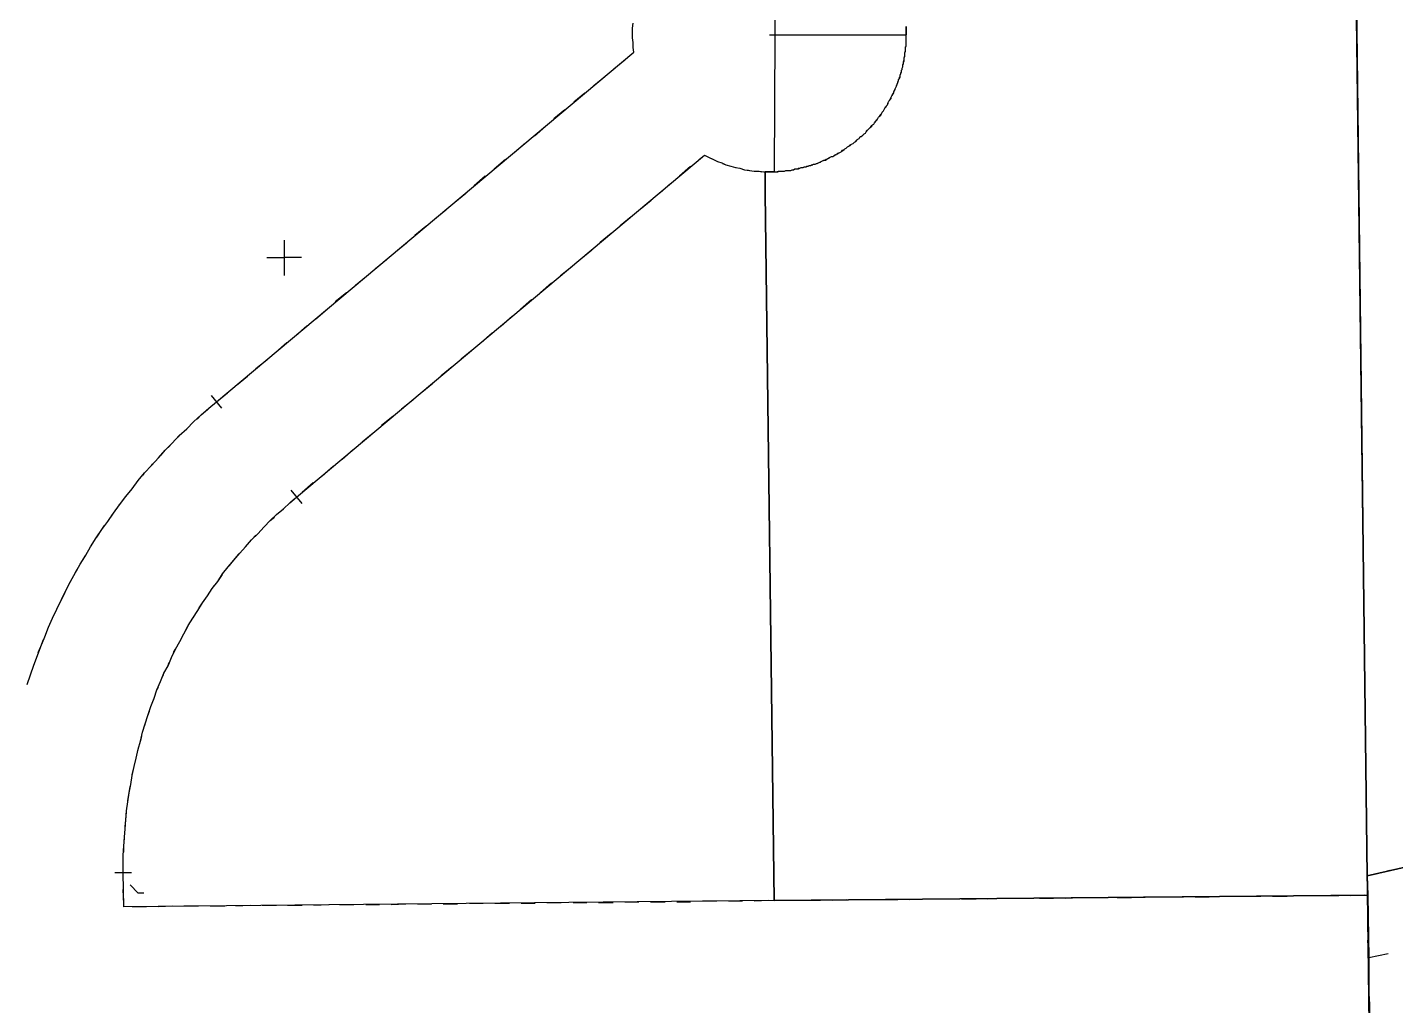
# Model space of a CAD drawing. Extents: x -8 to 2448, y 177 to 3185.
# Drawn here: x 1710.2 to 2185.2, y 1531.4 to 1871.3 of the extents above; entities that cross this region are included whole.
import ezdxf

# ---------------------------------------------------------------- set-up
doc = ezdxf.new("R2010")
doc.units = 0
doc.layers.add('Cadastral_Map', color=7, linetype='CONTINUOUS')

msp = doc.modelspace()

# ---------------------------------------------------------------- linework, layer by layer
at = {"layer": 'Cadastral_Map', "color": 1}
for points in [[(2182.3676, 1018.5655), (2158.6071, 2915.0557)], [(2171.0873, 1927.4504), (2175.4074, 1576.5685), (2175.6474, 1569.8484), (2175.6474, 1569.8484), (2175.6474, 1569.8484), (1969.4829, 1567.9284), (1966.3629, 1813.6897), (1966.3629, 1821.1298), (1966.8429, 1821.1298), (1967.5629, 1821.1298), (1967.8029, 1821.1298), (1968.0429, 1821.1298), (1968.5229, 1821.1298), (1969.0029, 1821.1298), (1969.4829, 1821.1298), (1969.7229, 1821.1298), (1970.2029, 1821.1298), (1970.6829, 1821.1298), (1971.163, 1821.3698), (1971.403, 1821.3698), (1971.883, 1821.3698), (1972.363, 1821.3698), (1972.603, 1821.3698), (1973.083, 1821.3698), (1973.563, 1821.6098), (1974.043, 1821.6098), (1974.283, 1821.6098), (1974.523, 1821.6098), (1975.2431, 1821.6098), (1975.7231, 1821.8498), (1975.9631, 1821.8498), (1976.2031, 1821.8498), (1976.6831, 1822.0898), (1977.4031, 1822.0898), (1977.6431, 1822.0898), (1977.8831, 1822.3298), (1978.3631, 1822.3298), (1978.8431, 1822.5698), (1979.3231, 1822.5698), (1979.5632, 1822.5698), (1980.0432, 1822.8098), (1980.5232, 1822.8098), (1980.7632, 1823.0498), (1981.2432, 1823.0498), (1981.7232, 1823.2898), (1982.2032, 1823.2898), (1982.4432, 1823.5298), (1982.6832, 1823.5298), (1983.1632, 1823.7698), (1983.6432, 1823.7698), (1984.1232, 1824.0098), (1984.3632, 1824.0098), (1984.8433, 1824.2498), (1985.3233, 1824.4898), (1985.5633, 1824.4898), (1985.8033, 1824.7298), (1986.2833, 1824.9698), (1986.7633, 1825.2098), (1987.0033, 1825.2098), (1987.4833, 1825.4498), (1987.7233, 1825.4498), (1988.2033, 1825.6898), (1988.6833, 1825.9298), (1988.9234, 1826.1698), (1989.4034, 1826.4098), (1989.8834, 1826.4098), (1990.1234, 1826.6498), (1990.3634, 1826.8898), (1990.8434, 1827.1298), (1991.3234, 1827.3698), (1991.5634, 1827.3698), (1991.8034, 1827.6098), (1992.2834, 1827.8498), (1992.7634, 1828.0898), (1993.0034, 1828.3298), (1993.2435, 1828.5698), (1993.7235, 1828.8098), (1993.9635, 1829.0498), (1994.4435, 1829.2898), (1994.6835, 1829.5298), (1994.9235, 1829.7698), (1995.4035, 1830.0098), (1995.6435, 1830.2498), (1995.8835, 1830.4898), (1996.3635, 1830.7298), (1996.8435, 1830.9698), (1997.0835, 1831.2098), (1997.3235, 1831.4498), (1997.8035, 1831.6898), (1998.0436, 1831.9298), (1998.2836, 1832.1698), (1998.5236, 1832.4098), (1999.0036, 1832.6498), (1999.2436, 1833.1298), (1999.4836, 1833.3698), (1999.9636, 1833.6098), (2000.2036, 1833.8498), (2000.4436, 1834.0898), (2000.6836, 1834.3299), (2001.1636, 1834.5699), (2001.4036, 1835.0499), (2001.6436, 1835.2899), (2001.8836, 1835.5299), (2002.1236, 1835.7699), (2002.6037, 1836.2499), (2002.8437, 1836.4899), (2003.0837, 1836.7299), (2003.3237, 1837.2099), (2003.5637, 1837.4499), (2004.0437, 1837.6899), (2004.2837, 1838.1699), (2004.5237, 1838.4099), (2004.7637, 1838.6499), (2005.0037, 1839.1299), (2005.2437, 1839.3699), (2005.4837, 1839.6099), (2005.7237, 1840.0899), (2005.9637, 1840.3299), (2006.2037, 1840.5699), (2006.4437, 1841.0499), (2006.6837, 1841.2899), (2006.9237, 1841.7699), (2007.1638, 1842.0099), (2007.4038, 1842.2499), (2007.6438, 1842.7299), (2007.8838, 1843.2099), (2008.1238, 1843.4499), (2008.3638, 1843.6899), (2008.6038, 1844.1699), (2008.8438, 1844.4099), (2009.0838, 1844.8899), (2009.0838, 1845.1299), (2009.3238, 1845.6099), (2009.5638, 1845.8499), (2009.8038, 1846.3299), (2010.0438, 1846.5699), (2010.0438, 1847.0499), (2010.2838, 1847.5299), (2010.5238, 1847.7699), (2010.7638, 1848.2499), (2011.0038, 1848.4899), (2011.0038, 1848.9699), (2011.2438, 1849.2099), (2011.4838, 1849.6899), (2011.4838, 1849.9299), (2011.7239, 1850.4099), (2011.9639, 1850.8899), (2011.9639, 1851.1299), (2012.2039, 1851.6099), (2012.4439, 1852.0899), (2012.4439, 1852.3299), (2012.6839, 1852.81), (2012.6839, 1853.05), (2012.9239, 1853.53), (2012.9239, 1854.01), (2013.1639, 1854.25), (2013.1639, 1854.73), (2013.4039, 1855.21), (2013.4039, 1855.45), (2013.6439, 1855.93), (2013.6439, 1856.41), (2013.8839, 1856.65), (2013.8839, 1857.13), (2014.1239, 1857.61), (2014.1239, 1857.85), (2014.1239, 1858.33), (2014.3639, 1858.81), (2014.3639, 1859.05), (2014.6039, 1859.53), (2014.6039, 1860.01), (2014.6039, 1860.25), (2014.6039, 1860.73), (2014.8439, 1861.21), (2014.8439, 1861.69), (2014.8439, 1861.93), (2014.8439, 1862.41), (2015.0839, 1862.89), (2015.0839, 1863.13), (2015.0839, 1863.61), (2015.0839, 1864.09), (2015.0839, 1864.57), (2015.3239, 1864.81), (2015.3239, 1865.29), (2015.3239, 1865.77), (2015.3239, 1866.25), (2015.3239, 1866.49), (2015.3239, 1866.97), (2015.3239, 1867.45), (2015.3239, 1867.69), (2015.3239, 1868.17), (2015.3239, 1868.65), (2015.3239, 1869.13), (2015.3239, 1869.37), (2015.3239, 1869.85), (2015.3239, 1870.33), (2015.3239, 1870.81), (2015.3239, 1871.05), (2015.3239, 1871.5301)], [(1969.9629, 1916.1703), (1969.4829, 1821.1298), (1969.0029, 1821.1298), (1968.5229, 1821.1298), (1967.8029, 1821.1298), (1967.5629, 1821.1298), (1966.8429, 1821.1298), (1966.3629, 1821.1298), (1966.3629, 1813.6897), (1969.4829, 1567.9284), (2175.6474, 1569.8484), (2175.8874, 1548.0083), (2175.8874, 1535.5282), (2176.1274, 1531.9282), (2176.3674, 1497.848)]]:
    msp.add_lwpolyline(points, dxfattribs=at)
at = {"layer": 'Cadastral_Map', "color": 7}
for points in [[(2447.5734, 1637.2888), (2313.1704, 1608.0086), (2175.4074, 1576.5685), (2171.0873, 1927.4504)], [(1969.9629, 1916.1703), (1969.4829, 1821.1298), (1969.0029, 1821.1298), (1968.5229, 1821.1298), (1967.8029, 1821.1298), (1967.5629, 1821.1298), (1966.8429, 1821.1298), (1966.3629, 1821.1298), (1966.3629, 1813.6897), (1969.4829, 1567.9284), (2175.6474, 1569.8484), (2175.8874, 1548.0083), (2175.8874, 1535.5282), (2176.1274, 1531.9282), (2176.3674, 1497.848)], [(1710.0373, 1643.0488), (1711.2373, 1646.4088), (1712.4373, 1649.7689), (1713.6374, 1653.1289), (1714.8374, 1656.2489), (1716.2774, 1659.6089), (1717.4774, 1662.9689), (1718.9175, 1666.0889), (1720.3575, 1669.209), (1722.0375, 1672.569), (1723.4776, 1675.689), (1725.1576, 1678.809), (1726.8376, 1681.929), (1728.5177, 1684.809), (1730.4377, 1687.9291), (1732.1178, 1690.8091), (1734.0378, 1693.9291), (1735.9578, 1696.8091), (1738.1179, 1699.6891), (1740.0379, 1702.5691), (1742.198, 1705.4492), (1744.358, 1708.3292), (1746.5181, 1710.9692), (1748.6781, 1713.8492), (1750.8382, 1716.4892), (1753.2382, 1719.1292), (1755.6383, 1721.7692), (1758.0383, 1724.4093), (1760.4384, 1726.8093), (1762.8384, 1729.4493), (1765.4785, 1731.8493), (1767.8785, 1734.2493), (1770.5186, 1736.6493), (1773.1587, 1739.0493), (1775.7987, 1741.2094), (1920.7619, 1862.65), (1920.5219, 1864.33), (1920.5219, 1866.01), (1920.2819, 1867.69), (1920.2819, 1869.37), (1920.2819, 1871.05), (1920.5219, 1872.7301)], [(1710.0373, 1643.0488), (1711.2373, 1646.4088), (1712.4373, 1649.7689), (1713.6374, 1653.1289), (1714.8374, 1656.2489), (1716.2774, 1659.6089), (1717.4774, 1662.9689), (1718.9175, 1666.0889), (1720.3575, 1669.209), (1722.0375, 1672.569), (1723.4776, 1675.689), (1725.1576, 1678.809), (1726.8376, 1681.929), (1728.5177, 1684.809), (1730.4377, 1687.9291), (1732.1178, 1690.8091), (1734.0378, 1693.9291), (1735.9578, 1696.8091), (1738.1179, 1699.6891), (1740.0379, 1702.5691), (1742.198, 1705.4492), (1744.358, 1708.3292), (1746.5181, 1710.9692), (1748.6781, 1713.8492), (1750.8382, 1716.4892), (1753.2382, 1719.1292), (1755.6383, 1721.7692), (1758.0383, 1724.4093), (1760.4384, 1726.8093), (1762.8384, 1729.4493), (1765.4785, 1731.8493), (1767.8785, 1734.2493), (1770.5186, 1736.6493), (1773.1587, 1739.0493), (1775.7987, 1741.2094), (1920.7619, 1862.65), (1920.5219, 1864.33), (1920.5219, 1866.01), (1920.2819, 1867.69), (1920.2819, 1869.37), (1920.2819, 1871.05), (1920.5219, 1872.7301)], [(2175.6474, 1569.8484), (1969.4829, 1567.9284), (1743.638, 1565.7684), (1743.398, 1577.5285), (1743.398, 1580.6485), (1743.398, 1583.7685), (1743.638, 1586.8885), (1743.878, 1590.0085), (1744.118, 1592.8886), (1744.358, 1596.0086), (1744.598, 1599.1286), (1745.078, 1602.2486), (1745.5581, 1605.3686), (1746.0381, 1608.2486), (1746.5181, 1611.3687), (1747.2381, 1614.4887), (1747.9581, 1617.3687), (1748.6781, 1620.4887), (1749.3981, 1623.3687), (1750.1182, 1626.4887), (1751.0782, 1629.3688), (1752.0382, 1632.2488), (1752.9982, 1635.3688), (1754.1982, 1638.2488), (1755.1583, 1641.1288), (1756.3583, 1644.0088), (1757.5583, 1646.8888), (1758.9983, 1649.5289), (1760.1984, 1652.4089), (1761.6384, 1655.2889), (1763.0784, 1657.9289), (1764.5185, 1660.5689), (1765.9585, 1663.4489), (1767.6385, 1666.0889), (1769.3186, 1668.729), (1770.9986, 1671.369), (1772.6786, 1673.769), (1774.3587, 1676.409), (1776.2787, 1678.809), (1777.9588, 1681.449), (1779.8788, 1683.849), (1781.7988, 1686.2491), (1783.9589, 1688.6491), (1785.8789, 1690.8091), (1788.039, 1693.2091), (1790.199, 1695.3691), (1792.3591, 1697.7691), (1794.5191, 1699.9291), (1796.6792, 1702.0891), (1799.0792, 1704.0092), (1801.2393, 1706.1692), (1803.6393, 1708.0892), (1945.2424, 1826.8898), (1946.6824, 1826.1698), (1948.1225, 1825.4498), (1949.8025, 1824.7298), (1951.2425, 1824.2498), (1952.6826, 1823.5298), (1954.3626, 1823.0498), (1956.0426, 1822.5698), (1957.4827, 1822.3298), (1959.1627, 1821.8498), (1960.8427, 1821.6098), (1962.5228, 1821.3698), (1964.2028, 1821.3698), (1965.8829, 1821.1298), (1966.3629, 1821.1298), (1966.8429, 1821.1298), (1967.5629, 1821.1298), (1967.8029, 1821.1298), (1968.0429, 1821.1298), (1968.5229, 1821.1298), (1969.0029, 1821.1298), (1969.4829, 1821.1298), (1969.7229, 1821.1298), (1970.2029, 1821.1298), (1970.6829, 1821.1298), (1971.163, 1821.3698), (1971.403, 1821.3698), (1971.883, 1821.3698), (1972.363, 1821.3698), (1972.603, 1821.3698), (1973.083, 1821.3698), (1973.563, 1821.6098), (1974.043, 1821.6098), (1974.283, 1821.6098), (1974.523, 1821.6098), (1975.2431, 1821.6098), (1975.7231, 1821.8498), (1975.9631, 1821.8498), (1976.2031, 1821.8498), (1976.6831, 1822.0898), (1977.4031, 1822.0898), (1977.6431, 1822.0898), (1977.8831, 1822.3298), (1978.3631, 1822.3298), (1978.8431, 1822.5698), (1979.3231, 1822.5698), (1979.5632, 1822.5698), (1980.0432, 1822.8098), (1980.5232, 1822.8098), (1980.7632, 1823.0498), (1981.2432, 1823.0498), (1981.7232, 1823.2898), (1982.2032, 1823.2898), (1982.4432, 1823.5298), (1982.6832, 1823.5298), (1983.1632, 1823.7698), (1983.6432, 1823.7698), (1984.1232, 1824.0098), (1984.3632, 1824.0098), (1984.8433, 1824.2498), (1985.3233, 1824.4898), (1985.5633, 1824.4898), (1985.8033, 1824.7298), (1986.2833, 1824.9698), (1986.7633, 1825.2098), (1987.0033, 1825.2098), (1987.4833, 1825.4498), (1987.7233, 1825.4498), (1988.2033, 1825.6898), (1988.6833, 1825.9298), (1988.9234, 1826.1698), (1989.4034, 1826.4098), (1989.8834, 1826.4098), (1990.1234, 1826.6498), (1990.3634, 1826.8898), (1990.8434, 1827.1298), (1991.3234, 1827.3698), (1991.5634, 1827.3698), (1991.8034, 1827.6098), (1992.2834, 1827.8498), (1992.7634, 1828.0898), (1993.0034, 1828.3298), (1993.2435, 1828.5698), (1993.7235, 1828.8098), (1993.9635, 1829.0498), (1994.4435, 1829.2898), (1994.6835, 1829.5298), (1994.9235, 1829.7698), (1995.4035, 1830.0098), (1995.6435, 1830.2498), (1995.8835, 1830.4898), (1996.3635, 1830.7298), (1996.8435, 1830.9698), (1997.0835, 1831.2098), (1997.3235, 1831.4498), (1997.8035, 1831.6898), (1998.0436, 1831.9298), (1998.2836, 1832.1698), (1998.5236, 1832.4098), (1999.0036, 1832.6498), (1999.2436, 1833.1298), (1999.4836, 1833.3698), (1999.9636, 1833.6098), (2000.2036, 1833.8498), (2000.4436, 1834.0898), (2000.6836, 1834.3299), (2001.1636, 1834.5699), (2001.4036, 1835.0499), (2001.6436, 1835.2899), (2001.8836, 1835.5299), (2002.1236, 1835.7699), (2002.6037, 1836.2499), (2002.8437, 1836.4899), (2003.0837, 1836.7299), (2003.3237, 1837.2099), (2003.5637, 1837.4499), (2004.0437, 1837.6899), (2004.2837, 1838.1699), (2004.5237, 1838.4099), (2004.7637, 1838.6499), (2005.0037, 1839.1299), (2005.2437, 1839.3699), (2005.4837, 1839.6099), (2005.7237, 1840.0899), (2005.9637, 1840.3299), (2006.2037, 1840.5699), (2006.4437, 1841.0499), (2006.6837, 1841.2899), (2006.9237, 1841.7699), (2007.1638, 1842.0099), (2007.4038, 1842.2499), (2007.6438, 1842.7299), (2007.8838, 1843.2099), (2008.1238, 1843.4499), (2008.3638, 1843.6899), (2008.6038, 1844.1699), (2008.8438, 1844.4099), (2009.0838, 1844.8899), (2009.0838, 1845.1299), (2009.3238, 1845.6099), (2009.5638, 1845.8499), (2009.8038, 1846.3299), (2010.0438, 1846.5699), (2010.0438, 1847.0499), (2010.2838, 1847.5299), (2010.5238, 1847.7699), (2010.7638, 1848.2499), (2011.0038, 1848.4899), (2011.0038, 1848.9699), (2011.2438, 1849.2099), (2011.4838, 1849.6899), (2011.4838, 1849.9299), (2011.7239, 1850.4099), (2011.9639, 1850.8899), (2011.9639, 1851.1299), (2012.2039, 1851.6099), (2012.4439, 1852.0899), (2012.4439, 1852.3299), (2012.6839, 1852.81), (2012.6839, 1853.05), (2012.9239, 1853.53), (2012.9239, 1854.01), (2013.1639, 1854.25), (2013.1639, 1854.73), (2013.4039, 1855.21), (2013.4039, 1855.45), (2013.6439, 1855.93), (2013.6439, 1856.41), (2013.8839, 1856.65), (2013.8839, 1857.13), (2014.1239, 1857.61), (2014.1239, 1857.85), (2014.1239, 1858.33), (2014.3639, 1858.81), (2014.3639, 1859.05), (2014.6039, 1859.53), (2014.6039, 1860.01), (2014.6039, 1860.25), (2014.6039, 1860.73), (2014.8439, 1861.21), (2014.8439, 1861.69), (2014.8439, 1861.93), (2014.8439, 1862.41), (2015.0839, 1862.89), (2015.0839, 1863.13), (2015.0839, 1863.61), (2015.0839, 1864.09), (2015.0839, 1864.57), (2015.3239, 1864.81), (2015.3239, 1865.29), (2015.3239, 1865.77), (2015.3239, 1866.25), (2015.3239, 1866.49), (2015.3239, 1866.97), (2015.3239, 1867.45), (2015.3239, 1867.69), (2015.3239, 1868.17), (2015.3239, 1868.65), (2015.3239, 1868.65)], [(1966.3629, 1821.1298), (1966.8429, 1821.1298), (1967.5629, 1821.1298), (1967.8029, 1821.1298), (1968.5229, 1821.1298), (1969.0029, 1821.1298), (1969.4829, 1821.1298), (1970.2029, 1821.1298), (1970.923, 1821.3698), (1971.403, 1821.3698), (1971.883, 1821.3698), (1972.603, 1821.3698), (1973.083, 1821.3698), (1973.563, 1821.6098), (1974.283, 1821.6098), (1974.523, 1821.6098), (1975.2431, 1821.6098), (1975.7231, 1821.8498), (1976.2031, 1821.8498), (1976.6831, 1822.0898), (1977.4031, 1822.0898), (1977.8831, 1822.0898), (1978.3631, 1822.3298), (1978.8431, 1822.5698), (1979.3231, 1822.5698), (1980.0432, 1822.8098), (1980.5232, 1822.8098), (1981.0032, 1823.0498), (1981.7232, 1823.2898), (1982.2032, 1823.2898), (1982.6832, 1823.5298), (1983.1632, 1823.7698), (1983.6432, 1823.7698), (1984.1232, 1824.0098), (1984.8433, 1824.2498), (1985.3233, 1824.4898), (1985.8033, 1824.7298), (1986.2833, 1824.9698), (1986.7633, 1825.2098), (1987.2433, 1825.2098), (1987.7233, 1825.4498), (1988.4433, 1825.9298), (1988.9234, 1826.1698), (1989.4034, 1826.4098), (1989.8834, 1826.4098), (1990.1234, 1826.6498), (1990.8434, 1827.1298), (1991.3234, 1827.3698), (1991.5634, 1827.6098), (1992.2834, 1827.8498), (1992.7634, 1828.0898), (1993.0034, 1828.3298), (1993.7235, 1828.8098), (1993.9635, 1829.0498), (1994.4435, 1829.2898), (1994.9235, 1829.7698), (1995.4035, 1830.0098), (1995.8835, 1830.2498), (1996.3635, 1830.7298), (1996.8435, 1830.9698), (1997.3235, 1831.4498), (1997.8035, 1831.6898), (1998.2836, 1832.1698), (1998.5236, 1832.4098), (1999.0036, 1832.6498), (1999.2436, 1833.1298), (1999.7236, 1833.3698), (2000.2036, 1833.8498), (2000.6836, 1834.3299), (2001.1636, 1834.5699), (2001.4036, 1835.0499), (2001.8836, 1835.5299), (2002.1236, 1835.7699), (2002.6037, 1836.2499), (2002.8437, 1836.4899), (2003.3237, 1836.9699), (2003.5637, 1837.4499), (2004.0437, 1837.6899), (2004.2837, 1838.1699), (2004.7637, 1838.6499), (2005.2437, 1839.1299), (2005.4837, 1839.6099), (2005.7237, 1840.0899), (2005.9637, 1840.3299), (2006.4437, 1840.8099), (2006.6837, 1841.2899), (2006.9237, 1841.7699), (2007.4038, 1842.2499), (2007.6438, 1842.7299), (2007.8838, 1843.2099), (2008.1238, 1843.6899), (2008.6038, 1844.1699), (2008.8438, 1844.4099), (2009.0838, 1845.1299), (2009.3238, 1845.6099), (2009.5638, 1845.8499), (2009.8038, 1846.5699), (2010.0438, 1847.0499), (2010.2838, 1847.5299), (2010.5238, 1848.0099), (2011.0038, 1848.4899), (2011.0038, 1848.9699), (2011.2438, 1849.4499), (2011.4838, 1849.9299), (2011.7239, 1850.4099), (2011.9639, 1850.8899), (2012.2039, 1851.6099), (2012.4439, 1852.0899), (2012.6839, 1852.81), (2012.6839, 1853.05), (2012.9239, 1853.53), (2013.1639, 1854.01), (2013.1639, 1854.73), (2013.4039, 1855.21), (2013.6439, 1855.69), (2013.6439, 1856.41), (2013.8839, 1856.65), (2013.8839, 1857.13), (2014.1239, 1857.61), (2014.1239, 1857.85), (2014.1239, 1858.33), (2014.3639, 1858.81), (2014.3639, 1859.29), (2014.6039, 1860.01), (2014.6039, 1860.25), (2014.6039, 1860.73), (2014.8439, 1861.45), (2014.8439, 1861.93), (2014.8439, 1862.41), (2015.0839, 1863.13), (2015.0839, 1863.61), (2015.0839, 1864.33), (2015.3239, 1864.81), (2015.3239, 1865.29), (2015.3239, 1865.77), (2015.3239, 1866.25), (2015.3239, 1866.97), (2015.3239, 1867.69), (2015.3239, 1868.17), (2015.3239, 1868.65), (2015.3239, 1869.37), (2015.3239, 1869.85), (2015.3239, 1870.33), (2015.3239, 1870.81), (2015.3239, 1871.5301)], [(1967.8029, 1868.65), (2015.3239, 1868.65)], [(2015.3239, 1871.5301), (2015.3239, 1871.05), (2015.3239, 1870.81), (2015.3239, 1870.33), (2015.3239, 1869.85), (2015.3239, 1869.37), (2015.3239, 1869.13), (2015.3239, 1868.65)], [(1969.4829, 1567.9284), (1743.638, 1565.7684), (1743.398, 1577.5285), (1743.398, 1580.6485), (1743.398, 1583.7685), (1743.638, 1586.8885), (1743.878, 1590.0085), (1744.118, 1592.8886), (1744.358, 1596.0086), (1744.598, 1599.1286), (1745.078, 1602.2486), (1745.5581, 1605.3686), (1746.0381, 1608.2486), (1746.5181, 1611.3687), (1747.2381, 1614.4887), (1747.9581, 1617.3687), (1748.6781, 1620.4887), (1749.3981, 1623.3687), (1750.1182, 1626.4887), (1751.0782, 1629.3688), (1752.0382, 1632.2488), (1752.9982, 1635.3688), (1754.1982, 1638.2488), (1755.1583, 1641.1288), (1756.3583, 1644.0088), (1757.5583, 1646.8888), (1758.9983, 1649.5289), (1760.1984, 1652.4089), (1761.6384, 1655.2889), (1763.0784, 1657.9289), (1764.5185, 1660.5689), (1765.9585, 1663.4489), (1767.6385, 1666.0889), (1769.3186, 1668.729), (1770.9986, 1671.369), (1772.6786, 1673.769), (1774.3587, 1676.409), (1776.2787, 1678.809), (1777.9588, 1681.449), (1779.8788, 1683.849), (1781.7988, 1686.2491), (1783.9589, 1688.6491), (1785.8789, 1690.8091), (1788.039, 1693.2091), (1790.199, 1695.3691), (1792.3591, 1697.7691), (1794.5191, 1699.9291), (1796.6792, 1702.0891), (1799.0792, 1704.0092), (1801.2393, 1706.1692), (1803.6393, 1708.0892), (1945.2424, 1826.8898), (1946.6824, 1826.1698), (1948.1225, 1825.4498), (1949.8025, 1824.7298), (1951.2425, 1824.2498), (1952.6826, 1823.5298), (1954.3626, 1823.0498), (1956.0426, 1822.5698), (1957.4827, 1822.3298), (1959.1627, 1821.8498), (1960.8427, 1821.6098), (1962.5228, 1821.3698), (1964.2028, 1821.3698), (1965.8829, 1821.1298), (1966.3629, 1821.1298)], [(1969.4829, 1567.9284), (1966.3629, 1813.6897), (1966.3629, 1821.1298)], [(1799.3192, 1797.3697), (1799.3192, 1785.1296)], [(1793.3191, 1791.3696), (1799.3192, 1791.3696)], [(1805.3194, 1791.3696), (1799.3192, 1791.3696)], [(1777.7188, 1739.0493), (1774.1187, 1743.3694)], [(1805.5594, 1705.9292), (1801.7193, 1710.4892)], [(2175.6474, 1569.8484), (2175.4074, 1576.5685), (2313.1704, 1608.0086), (2447.5734, 1637.2888)], [(1746.2781, 1577.5285), (1740.5179, 1577.5285)], [(1750.5982, 1570.5684), (1748.6781, 1570.5684), (1745.7981, 1573.4485)], [(1969.4829, 1567.9284), (2175.6474, 1569.8484), (2175.4074, 1576.5685)], [(2182.6076, 1549.4483), (2175.8874, 1548.0083), (2175.6474, 1554.2483)]]:
    msp.add_lwpolyline(points, dxfattribs=at)
at = {"layer": 'Cadastral_Map', "color": 2}
for points in [[(1920.5219, 1862.65), (1920.7619, 1862.65), (1920.5219, 1864.33), (1920.5219, 1866.01), (1920.2819, 1867.69)], [(2015.3239, 1871.05), (2015.3239, 1870.81), (2015.3239, 1870.33), (2015.3239, 1869.85), (2015.3239, 1869.37), (2015.3239, 1869.13), (2015.3239, 1868.65)], [(2015.3239, 1867.21), (2015.3239, 1867.45), (2015.3239, 1867.69), (2015.3239, 1868.17), (2015.3239, 1868.65), (2015.3239, 1868.65)], [(2014.3639, 1858.33), (2014.3639, 1858.81), (2014.3639, 1859.05), (2014.6039, 1859.53), (2014.6039, 1860.01), (2014.6039, 1860.25), (2014.6039, 1860.73), (2014.8439, 1861.21), (2014.8439, 1861.69), (2014.8439, 1861.93), (2014.8439, 1862.41), (2015.0839, 1862.89), (2015.0839, 1863.13), (2015.0839, 1863.37)], [(1913.8017, 1856.89), (1917.6418, 1860.01)], [(1906.8416, 1851.1299), (1910.6817, 1854.25)], [(2011.4838, 1849.9299), (2011.7239, 1850.4099), (2011.9639, 1850.8899), (2011.9639, 1851.1299), (2012.2039, 1851.6099), (2012.4439, 1852.0899), (2012.4439, 1852.3299), (2012.6839, 1852.81), (2012.6839, 1853.05), (2012.9239, 1853.53), (2012.9239, 1854.01), (2013.1639, 1854.25), (2013.1639, 1854.49)], [(1899.8814, 1845.3699), (1903.7215, 1848.4899)], [(2007.1638, 1842.0099), (2007.4038, 1842.2499), (2007.6438, 1842.7299), (2007.8838, 1843.2099), (2008.1238, 1843.4499), (2008.3638, 1843.6899), (2008.6038, 1844.1699), (2008.8438, 1844.4099), (2009.0838, 1844.8899), (2009.0838, 1845.1299), (2009.3238, 1845.6099), (2009.5638, 1845.8499), (2009.8038, 1846.3299)], [(1892.9213, 1839.6099), (1896.7613, 1842.7299)], [(2001.4036, 1835.0499), (2001.6436, 1835.2899), (2001.8836, 1835.5299), (2002.1236, 1835.7699), (2002.6037, 1836.2499), (2002.8437, 1836.4899), (2003.0837, 1836.7299), (2003.3237, 1837.2099), (2003.5637, 1837.4499), (2004.0437, 1837.6899), (2004.2837, 1838.1699), (2004.5237, 1838.4099), (2004.7637, 1838.6499), (2004.7637, 1838.6499)], [(1886.2011, 1833.6098), (1890.0412, 1836.9699)], [(1879.241, 1827.8498), (1883.081, 1831.2098)], [(1994.4435, 1829.2898), (1994.6835, 1829.5298), (1994.9235, 1829.7698), (1995.4035, 1830.0098), (1995.6435, 1830.2498), (1995.8835, 1830.4898), (1996.3635, 1830.7298), (1996.8435, 1830.9698), (1997.0835, 1831.2098), (1997.3235, 1831.4498), (1997.8035, 1831.6898), (1998.0436, 1831.9298), (1998.2836, 1832.1698), (1998.5236, 1832.4098)], [(1872.2808, 1822.0898), (1876.1209, 1825.4498)], [(1943.5624, 1825.4498), (1945.2424, 1826.8898), (1946.6824, 1826.1698), (1947.6424, 1825.6898)], [(1986.5233, 1824.9698), (1986.7633, 1825.2098), (1987.0033, 1825.2098), (1987.4833, 1825.4498), (1987.7233, 1825.4498), (1988.2033, 1825.6898), (1988.6833, 1825.9298), (1988.9234, 1826.1698), (1989.4034, 1826.4098), (1989.8834, 1826.4098), (1990.1234, 1826.6498), (1990.3634, 1826.8898), (1990.8434, 1827.1298), (1991.0834, 1827.1298)], [(1865.3207, 1816.3298), (1869.1607, 1819.6898)], [(1936.6022, 1819.6898), (1940.4423, 1823.0498)], [(1951.4825, 1824.0098), (1952.6826, 1823.5298), (1954.3626, 1823.0498), (1956.0426, 1822.5698), (1956.2826, 1822.5698)], [(1960.1227, 1821.8498), (1960.8427, 1821.6098), (1962.5228, 1821.3698), (1964.2028, 1821.3698), (1965.1628, 1821.1298)], [(1969.0029, 1821.1298), (1969.4829, 1821.1298), (1969.7229, 1821.1298), (1970.2029, 1821.1298), (1970.6829, 1821.1298), (1971.163, 1821.3698), (1971.403, 1821.3698), (1971.883, 1821.3698), (1972.363, 1821.3698), (1972.603, 1821.3698), (1973.083, 1821.3698), (1973.563, 1821.6098), (1974.043, 1821.6098), (1974.043, 1821.6098)], [(1978.1231, 1822.3298), (1978.3631, 1822.3298), (1978.8431, 1822.5698), (1979.3231, 1822.5698), (1979.5632, 1822.5698), (1980.0432, 1822.8098), (1980.5232, 1822.8098), (1980.7632, 1823.0498), (1981.2432, 1823.0498), (1981.7232, 1823.2898), (1982.2032, 1823.2898), (1982.4432, 1823.5298), (1982.6832, 1823.5298), (1982.9232, 1823.5298)], [(1929.8821, 1813.9297), (1933.4821, 1817.0498)], [(1858.6005, 1810.5697), (1862.4406, 1813.6897)], [(1922.9219, 1808.1697), (1926.762, 1811.2897)], [(1851.6404, 1804.8097), (1855.4804, 1807.9297)], [(1915.9618, 1802.4097), (1919.8018, 1805.5297)], [(1844.6802, 1799.0497), (1848.5203, 1802.1697)], [(1837.9601, 1793.2896), (1841.8001, 1796.4096)], [(1909.0016, 1796.6496), (1912.8417, 1799.7697)], [(1902.2815, 1790.8896), (1906.1216, 1794.0096)], [(1830.9999, 1787.5296), (1834.84, 1790.6496)], [(1895.3213, 1785.1296), (1899.1614, 1788.2496)], [(1824.0398, 1781.7696), (1827.8798, 1784.8896)], [(1888.3612, 1779.1296), (1892.2012, 1782.4896)], [(1817.0796, 1776.0095), (1820.9197, 1779.1296)], [(1810.3595, 1770.0095), (1814.1995, 1773.3695)], [(1881.401, 1773.3695), (1885.2411, 1776.7295)], [(1803.3993, 1764.2495), (1807.2394, 1767.6095)], [(1874.6809, 1767.6095), (1878.5209, 1770.9695)], [(1867.7207, 1761.8495), (1871.5608, 1765.2095)], [(1796.4392, 1758.4894), (1800.2792, 1761.8495)], [(1860.7606, 1756.0894), (1864.6006, 1759.2094)], [(1789.479, 1752.7294), (1793.3191, 1755.8494)], [(1853.8004, 1750.3294), (1857.6405, 1753.4494)], [(1782.7589, 1746.9694), (1786.5989, 1750.0894)], [(1775.7987, 1741.2094), (1779.6388, 1744.3294)], [(1847.0803, 1744.5694), (1850.9203, 1747.6894)], [(1840.1201, 1738.8093), (1843.9602, 1741.9294)], [(1769.0786, 1735.2093), (1770.5186, 1736.6493), (1772.6786, 1738.5693)], [(1833.16, 1733.0493), (1837, 1736.1693)], [(1762.5984, 1728.9693), (1762.8384, 1729.4493), (1765.4785, 1731.8493), (1766.1985, 1732.5693)], [(1826.4398, 1727.2893), (1830.2799, 1730.4093)], [(1756.3583, 1722.4893), (1758.0383, 1724.4093), (1759.7184, 1726.0893)], [(1819.4797, 1721.2892), (1823.3197, 1724.6493)], [(1750.3582, 1715.7692), (1750.8382, 1716.4892), (1753.2382, 1719.1292), (1753.7182, 1719.6092)], [(1812.5195, 1715.5292), (1816.3596, 1718.8892)], [(1744.598, 1708.8092), (1746.5181, 1710.9692), (1747.7181, 1712.6492)], [(1805.5594, 1709.7692), (1809.3994, 1713.1292)], [(1739.3179, 1701.6091), (1740.0379, 1702.5691), (1742.198, 1705.4492), (1742.198, 1705.6892)], [(1798.8392, 1704.0092), (1799.0792, 1704.0092), (1801.2393, 1706.1692), (1802.6793, 1707.3692)], [(1792.3591, 1697.7691), (1794.5191, 1699.9291), (1795.9592, 1701.1291)], [(1734.2778, 1694.1691), (1735.9578, 1696.8091), (1736.9179, 1698.2491)], [(1786.1189, 1691.2891), (1788.039, 1693.2091), (1789.479, 1694.8891)], [(1729.4777, 1686.4891), (1730.4377, 1687.9291), (1732.1178, 1690.8091)], [(1780.3588, 1684.329), (1781.7988, 1686.2491), (1783.4789, 1688.1691)], [(1725.1576, 1678.569), (1725.1576, 1678.809), (1726.8376, 1681.929), (1727.5577, 1683.129)], [(1774.8387, 1677.129), (1776.2787, 1678.809), (1777.9588, 1681.209)], [(1721.0775, 1670.649), (1722.0375, 1672.569), (1723.2376, 1674.969)], [(1769.7986, 1669.689), (1770.9986, 1671.369), (1772.6786, 1673.769), (1772.6786, 1673.769)], [(1717.2374, 1662.4889), (1717.4774, 1662.9689), (1718.9175, 1666.0889), (1719.3975, 1667.049)], [(1765.2385, 1662.0089), (1765.9585, 1663.4489), (1767.6385, 1666.0889), (1767.8785, 1666.3289)], [(1713.8774, 1654.0889), (1714.8374, 1656.2489), (1715.7974, 1658.6489)], [(1760.9184, 1654.0889), (1761.6384, 1655.2889), (1763.0784, 1657.9289), (1763.3184, 1658.4089)], [(1710.9973, 1645.6888), (1711.2373, 1646.4088), (1712.4373, 1649.7689), (1712.6773, 1650.2489)], [(1757.3183, 1645.9288), (1757.5583, 1646.8888), (1758.9983, 1649.5289), (1759.2384, 1650.4889)], [(1753.9582, 1637.5288), (1754.1982, 1638.2488), (1755.1583, 1641.1288), (1755.6383, 1642.0888)], [(1751.0782, 1628.8887), (1751.0782, 1629.3688), (1752.0382, 1632.2488), (1752.5182, 1633.6888)], [(1748.6781, 1620.2487), (1748.6781, 1620.4887), (1749.3981, 1623.3687), (1749.8781, 1625.0487)], [(1746.5181, 1611.6087), (1747.2381, 1614.4887), (1747.7181, 1616.4087)], [(1745.078, 1602.7286), (1745.5581, 1605.3686), (1745.7981, 1607.5286)], [(1744.118, 1593.6086), (1744.358, 1596.0086), (1744.598, 1598.6486)], [(1743.638, 1584.7285), (1743.638, 1586.8885), (1743.878, 1589.7685)], [(1743.398, 1575.8485), (1743.398, 1577.5285), (1743.398, 1580.6485), (1743.398, 1580.6485)], [(2178.5275, 1577.2885), (2183.3276, 1578.4885)], [(2175.6474, 1570.8084), (2175.4074, 1575.8485)], [(1743.638, 1566.7284), (1743.398, 1571.7684)], [(1967.5629, 1567.9284), (1962.5228, 1567.6884)], [(1976.4431, 1567.9284), (1971.643, 1567.9284)], [(1985.5633, 1567.9284), (1980.5232, 1567.9284)], [(1994.4435, 1568.1684), (1989.6434, 1567.9284)], [(2003.5637, 1568.1684), (1998.5236, 1568.1684)], [(2012.4439, 1568.1684), (2007.6438, 1568.1684)], [(2021.5641, 1568.4084), (2016.524, 1568.1684)], [(2030.4443, 1568.4084), (2025.6441, 1568.4084)], [(2039.5645, 1568.4084), (2034.5244, 1568.4084)], [(2048.4447, 1568.6484), (2043.6445, 1568.4084)], [(2057.5648, 1568.6484), (2052.5247, 1568.6484)], [(2066.445, 1568.6484), (2061.6449, 1568.6484)], [(2075.5652, 1568.8884), (2070.5251, 1568.6484)], [(2084.4454, 1568.8884), (2079.6453, 1568.8884)], [(2093.5656, 1568.8884), (2088.5255, 1568.8884)], [(2102.4458, 1569.1284), (2097.6457, 1569.1284)], [(2111.566, 1569.1284), (2106.5259, 1569.1284)], [(2120.4462, 1569.1284), (2115.6461, 1569.1284)], [(2129.5664, 1569.3684), (2124.5263, 1569.3684)], [(2138.4466, 1569.3684), (2133.6465, 1569.3684)], [(2147.5668, 1569.3684), (2142.5267, 1569.3684)], [(2156.447, 1569.6084), (2151.6469, 1569.6084)], [(2165.5672, 1569.6084), (2160.5271, 1569.6084)], [(2174.4474, 1569.8484), (2169.6473, 1569.6084)], [(1751.5582, 1565.7684), (1746.5181, 1565.7684)], [(1760.6784, 1566.0084), (1755.6383, 1565.7684)], [(1769.5586, 1566.0084), (1764.5185, 1566.0084)], [(1778.6788, 1566.0084), (1773.6387, 1566.0084)], [(1787.559, 1566.2484), (1782.5189, 1566.0084)], [(1796.6792, 1566.2484), (1791.6391, 1566.2484)], [(1805.5594, 1566.2484), (1800.5192, 1566.2484)], [(1814.6796, 1566.4884), (1809.6394, 1566.2484)], [(1823.5598, 1566.4884), (1818.5196, 1566.4884)], [(1832.4399, 1566.4884), (1827.6398, 1566.4884)], [(1841.5601, 1566.7284), (1836.52, 1566.4884)], [(1850.4403, 1566.7284), (1845.6402, 1566.7284)], [(1859.5605, 1566.7284), (1854.5204, 1566.7284)], [(1868.4407, 1566.9684), (1863.6406, 1566.9684)], [(1877.5609, 1566.9684), (1872.5208, 1566.9684)], [(1886.4411, 1566.9684), (1881.641, 1566.9684)], [(1895.5613, 1567.2084), (1890.5212, 1567.2084)], [(1904.4415, 1567.2084), (1899.6414, 1567.2084)], [(1913.5617, 1567.2084), (1908.5216, 1567.2084)], [(1922.4419, 1567.4484), (1917.6418, 1567.4484)], [(1931.5621, 1567.4484), (1926.522, 1567.4484)], [(1940.4423, 1567.4484), (1935.6422, 1567.4484)], [(1949.5625, 1567.6884), (1944.5224, 1567.6884)], [(1958.4427, 1567.6884), (1953.6426, 1567.6884)]]:
    msp.add_lwpolyline(points, dxfattribs=at)

doc.saveas('drawing.dxf')
